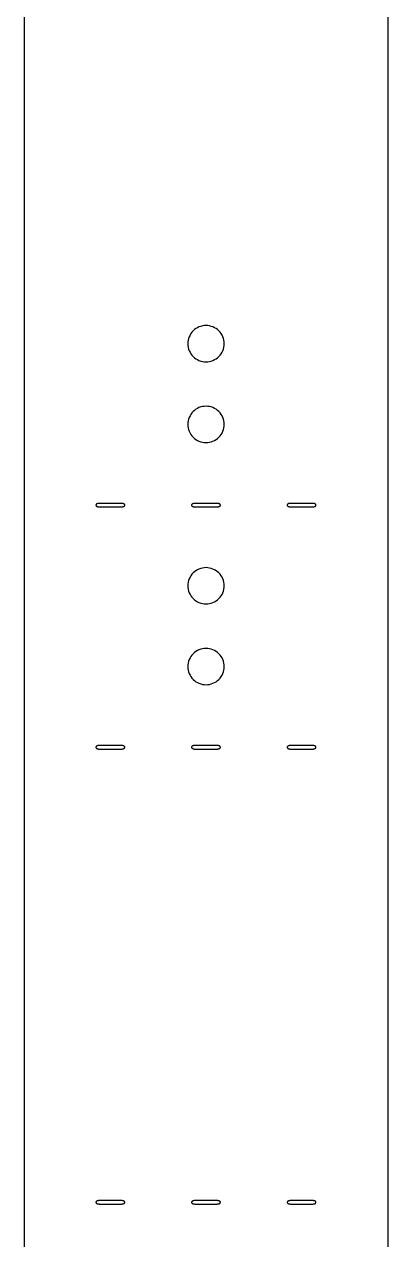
# Model space of a CAD drawing. Header units: millimetres. Extents: x 105 to 221, y 329 to 679.
# Drawn here: x 190.9 to 220.9, y 476 to 576.4 of the extents above; entities that cross this region are included whole.
import ezdxf

# ---------------------------------------------------------------- set-up
doc = ezdxf.new("R2010")
doc.units = ezdxf.units.MM

msp = doc.modelspace()

# ---------------------------------------------------------------- linework, layer by layer
for p, q in [((190.87, 329.08), (190.87, 669.66)), ((220.87, 669.66), (220.87, 329.08)), ((204.92, 551.16), (204.81, 551.06)), ((205.03, 551.25), (204.92, 551.16)), ((205.16, 551.32), (205.03, 551.25)), ((205.29, 551.38), (205.16, 551.32)), ((205.43, 551.43), (205.29, 551.38)), ((205.58, 551.47), (205.43, 551.43)), ((205.72, 551.49), (205.58, 551.47)), ((205.87, 551.5), (205.72, 551.49)), ((206.02, 551.49), (205.87, 551.5)), ((206.16, 551.47), (206.02, 551.49)), ((206.3, 551.43), (206.16, 551.47)), ((206.44, 551.38), (206.3, 551.43)), ((206.58, 551.32), (206.44, 551.38)), ((206.7, 551.25), (206.58, 551.32)), ((206.82, 551.16), (206.7, 551.25)), ((206.93, 551.06), (206.82, 551.16)), ((204.38, 550.14), (204.37, 550)), ((204.4, 550.29), (204.38, 550.14)), ((204.43, 550.43), (204.4, 550.29)), ((204.48, 550.57), (204.43, 550.43)), ((204.55, 550.71), (204.48, 550.57)), ((204.62, 550.83), (204.55, 550.71)), ((204.71, 550.95), (204.62, 550.83)), ((204.81, 551.06), (204.71, 550.95)), ((207.03, 550.95), (206.93, 551.06)), ((207.12, 550.83), (207.03, 550.95)), ((207.19, 550.71), (207.12, 550.83)), ((207.25, 550.57), (207.19, 550.71)), ((207.3, 550.43), (207.25, 550.57)), ((207.34, 550.29), (207.3, 550.43)), ((207.36, 550.14), (207.34, 550.29)), ((207.37, 550), (207.36, 550.14)), ((204.37, 550), (204.38, 549.85)), ((204.38, 549.85), (204.4, 549.71)), ((204.4, 549.71), (204.43, 549.56)), ((204.43, 549.56), (204.48, 549.42)), ((204.48, 549.42), (204.55, 549.29)), ((204.55, 549.29), (204.62, 549.16)), ((204.62, 549.16), (204.71, 549.05)), ((207.03, 549.05), (207.12, 549.16)), ((207.12, 549.16), (207.19, 549.29)), ((207.19, 549.29), (207.25, 549.42)), ((207.25, 549.42), (207.3, 549.56)), ((207.3, 549.56), (207.34, 549.71)), ((207.34, 549.71), (207.36, 549.85)), ((207.36, 549.85), (207.37, 550)), ((207.37, 550), (207.37, 550)), ((204.71, 549.05), (204.81, 548.94)), ((204.81, 548.94), (204.92, 548.84)), ((204.92, 548.84), (205.03, 548.75)), ((205.03, 548.75), (205.16, 548.68)), ((205.16, 548.68), (205.29, 548.61)), ((205.29, 548.61), (205.43, 548.56)), ((205.43, 548.56), (205.58, 548.53)), ((205.58, 548.53), (205.72, 548.51)), ((205.72, 548.51), (205.87, 548.5)), ((205.87, 548.5), (206.02, 548.51)), ((206.02, 548.51), (206.16, 548.53)), ((206.16, 548.53), (206.3, 548.56)), ((206.3, 548.56), (206.44, 548.61)), ((206.44, 548.61), (206.58, 548.68)), ((206.58, 548.68), (206.7, 548.75)), ((206.7, 548.75), (206.82, 548.84)), ((206.82, 548.84), (206.93, 548.94)), ((206.93, 548.94), (207.03, 549.05)), ((204.62, 544.16), (204.55, 544.04)), ((204.71, 544.28), (204.62, 544.16)), ((204.81, 544.39), (204.71, 544.28)), ((204.92, 544.49), (204.81, 544.39)), ((205.03, 544.58), (204.92, 544.49)), ((205.16, 544.65), (205.03, 544.58)), ((205.29, 544.72), (205.16, 544.65)), ((205.43, 544.77), (205.29, 544.72)), ((205.58, 544.8), (205.43, 544.77)), ((205.72, 544.82), (205.58, 544.8)), ((205.87, 544.83), (205.72, 544.82)), ((206.02, 544.82), (205.87, 544.83)), ((206.16, 544.8), (206.02, 544.82)), ((206.3, 544.77), (206.16, 544.8)), ((206.44, 544.72), (206.3, 544.77)), ((206.58, 544.65), (206.44, 544.72)), ((206.7, 544.58), (206.58, 544.65)), ((206.82, 544.49), (206.7, 544.58)), ((206.93, 544.39), (206.82, 544.49)), ((207.03, 544.28), (206.93, 544.39)), ((207.12, 544.16), (207.03, 544.28)), ((207.19, 544.04), (207.12, 544.16)), ((204.38, 543.48), (204.37, 543.33)), ((204.37, 543.33), (204.38, 543.18)), ((204.4, 543.62), (204.38, 543.48)), ((204.38, 543.18), (204.4, 543.04)), ((204.43, 543.77), (204.4, 543.62)), ((204.48, 543.91), (204.43, 543.77)), ((204.55, 544.04), (204.48, 543.91)), ((207.25, 543.91), (207.19, 544.04)), ((207.3, 543.77), (207.25, 543.91)), ((207.34, 543.62), (207.3, 543.77)), ((207.36, 543.48), (207.34, 543.62)), ((207.34, 543.04), (207.36, 543.18)), ((207.37, 543.33), (207.36, 543.48)), ((207.36, 543.18), (207.37, 543.33)), ((207.37, 543.33), (207.37, 543.33)), ((204.4, 543.04), (204.43, 542.9)), ((204.43, 542.9), (204.48, 542.76)), ((204.48, 542.76), (204.55, 542.62)), ((204.55, 542.62), (204.62, 542.5)), ((204.62, 542.5), (204.71, 542.38)), ((204.71, 542.38), (204.81, 542.27)), ((204.81, 542.27), (204.92, 542.17)), ((204.92, 542.17), (205.03, 542.08)), ((206.7, 542.08), (206.82, 542.17)), ((206.82, 542.17), (206.93, 542.27)), ((206.93, 542.27), (207.03, 542.38)), ((207.03, 542.38), (207.12, 542.5)), ((207.12, 542.5), (207.19, 542.62)), ((207.19, 542.62), (207.25, 542.76)), ((207.25, 542.76), (207.3, 542.9)), ((207.3, 542.9), (207.34, 543.04)), ((205.03, 542.08), (205.16, 542.01)), ((205.16, 542.01), (205.29, 541.95)), ((205.29, 541.95), (205.43, 541.9)), ((205.43, 541.9), (205.58, 541.86)), ((205.58, 541.86), (205.72, 541.84)), ((205.72, 541.84), (205.87, 541.83)), ((205.87, 541.83), (206.02, 541.84)), ((206.02, 541.84), (206.16, 541.86)), ((206.16, 541.86), (206.3, 541.9)), ((206.3, 541.9), (206.44, 541.95)), ((206.44, 541.95), (206.58, 542.01)), ((206.58, 542.01), (206.7, 542.08)), ((196.79, 536.7), (196.78, 536.68)), ((196.78, 536.68), (196.78, 536.65)), ((196.78, 536.65), (196.79, 536.63)), ((196.8, 536.72), (196.79, 536.7)), ((196.79, 536.63), (196.8, 536.61)), ((196.81, 536.74), (196.8, 536.73)), ((196.8, 536.73), (196.8, 536.72)), ((196.8, 536.61), (196.8, 536.6)), ((196.8, 536.6), (196.81, 536.59)), ((196.83, 536.75), (196.81, 536.74)), ((196.81, 536.59), (196.83, 536.58)), ((196.84, 536.76), (196.83, 536.75)), ((196.83, 536.58), (196.84, 536.57)), ((196.86, 536.77), (196.84, 536.76)), ((196.84, 536.57), (196.86, 536.56)), ((196.88, 536.78), (196.86, 536.77)), ((196.86, 536.56), (196.88, 536.55)), ((196.9, 536.79), (196.88, 536.78)), ((196.88, 536.55), (196.9, 536.54)), ((196.91, 536.79), (196.9, 536.79)), ((196.9, 536.54), (196.91, 536.54)), ((196.95, 536.8), (196.91, 536.79)), ((196.91, 536.54), (196.95, 536.53)), ((196.96, 536.8), (196.95, 536.8)), ((196.95, 536.53), (196.96, 536.53)), ((197, 536.81), (196.96, 536.8)), ((196.96, 536.53), (197, 536.52)), ((197.01, 536.81), (197, 536.81)), ((197, 536.52), (197.01, 536.52)), ((197.06, 536.81), (197.01, 536.81)), ((197.01, 536.52), (197.06, 536.52)), ((197.12, 536.81), (197.06, 536.81)), ((197.06, 536.81), (197.06, 536.81)), ((197.06, 536.52), (197.06, 536.52)), ((197.06, 536.52), (197.12, 536.52)), ((197.18, 536.81), (197.12, 536.81)), ((197.12, 536.81), (197.12, 536.81)), ((197.12, 536.52), (197.12, 536.52)), ((197.12, 536.52), (197.18, 536.51)), ((198.76, 536.81), (197.18, 536.81)), ((197.18, 536.81), (197.18, 536.81)), ((197.18, 536.51), (198.76, 536.51)), ((197.18, 536.51), (197.18, 536.51)), ((197.18, 536.51), (197.18, 536.51)), ((198.82, 536.81), (198.76, 536.81)), ((198.76, 536.81), (198.76, 536.81)), ((198.76, 536.51), (198.82, 536.52)), ((198.76, 536.51), (198.76, 536.51)), ((198.83, 536.81), (198.82, 536.81)), ((198.82, 536.52), (198.83, 536.52)), ((198.88, 536.81), (198.83, 536.81)), ((198.83, 536.52), (198.88, 536.52)), ((198.89, 536.81), (198.88, 536.81)), ((198.88, 536.52), (198.89, 536.52)), ((198.94, 536.81), (198.89, 536.81)), ((198.89, 536.52), (198.94, 536.52)), ((198.99, 536.8), (198.94, 536.81)), ((198.94, 536.81), (198.94, 536.81)), ((198.94, 536.52), (198.99, 536.53)), ((198.94, 536.52), (198.94, 536.52)), ((199, 536.8), (198.99, 536.8)), ((198.99, 536.53), (199, 536.53)), ((199.03, 536.79), (199, 536.8)), ((199, 536.53), (199.03, 536.54)), ((199.04, 536.79), (199.03, 536.79)), ((199.03, 536.54), (199.04, 536.54)), ((199.07, 536.78), (199.04, 536.79)), ((199.04, 536.54), (199.07, 536.55)), ((199.09, 536.77), (199.07, 536.78)), ((199.07, 536.55), (199.09, 536.56)), ((199.11, 536.76), (199.09, 536.77)), ((199.09, 536.56), (199.11, 536.57)), ((199.12, 536.75), (199.11, 536.76)), ((199.11, 536.57), (199.12, 536.58)), ((199.13, 536.74), (199.12, 536.75)), ((199.12, 536.58), (199.13, 536.59)), ((199.14, 536.73), (199.13, 536.74)), ((199.13, 536.59), (199.14, 536.6)), ((199.15, 536.72), (199.14, 536.73)), ((199.14, 536.6), (199.15, 536.61)), ((199.16, 536.7), (199.15, 536.72)), ((199.15, 536.61), (199.16, 536.63)), ((199.16, 536.68), (199.16, 536.7)), ((199.16, 536.65), (199.16, 536.68)), ((199.16, 536.63), (199.16, 536.65)), ((204.69, 536.72), (204.68, 536.7)), ((204.68, 536.7), (204.68, 536.68)), ((204.68, 536.68), (204.68, 536.65)), ((204.68, 536.65), (204.68, 536.63)), ((204.68, 536.63), (204.69, 536.61)), ((204.7, 536.73), (204.69, 536.72)), ((204.69, 536.61), (204.7, 536.6)), ((204.71, 536.74), (204.7, 536.73)), ((204.7, 536.6), (204.71, 536.59)), ((204.72, 536.75), (204.71, 536.74)), ((204.71, 536.59), (204.72, 536.58)), ((204.74, 536.76), (204.72, 536.75)), ((204.72, 536.58), (204.74, 536.57)), ((204.75, 536.77), (204.74, 536.76)), ((204.74, 536.57), (204.75, 536.56)), ((204.77, 536.78), (204.75, 536.77)), ((204.75, 536.56), (204.77, 536.55)), ((204.8, 536.79), (204.77, 536.78)), ((204.77, 536.55), (204.8, 536.54)), ((204.81, 536.79), (204.8, 536.79)), ((204.8, 536.54), (204.81, 536.54)), ((204.85, 536.8), (204.81, 536.79)), ((204.81, 536.54), (204.85, 536.53)), ((204.9, 536.81), (204.85, 536.8)), ((204.85, 536.8), (204.85, 536.8)), ((204.85, 536.53), (204.85, 536.53)), ((204.85, 536.53), (204.9, 536.52)), ((204.96, 536.81), (204.9, 536.81)), ((204.9, 536.81), (204.9, 536.81)), ((204.9, 536.52), (204.9, 536.52)), ((204.9, 536.52), (204.96, 536.52)), ((205.02, 536.81), (204.96, 536.81)), ((204.96, 536.81), (204.96, 536.81)), ((204.96, 536.52), (204.96, 536.52)), ((204.96, 536.52), (205.02, 536.52)), ((205.08, 536.81), (205.02, 536.81)), ((205.02, 536.81), (205.02, 536.81)), ((205.02, 536.52), (205.02, 536.52)), ((205.02, 536.52), (205.08, 536.51)), ((206.66, 536.81), (205.08, 536.81)), ((205.08, 536.81), (205.08, 536.81)), ((205.08, 536.51), (206.66, 536.51)), ((205.08, 536.51), (205.08, 536.51)), ((205.08, 536.51), (205.08, 536.51)), ((206.72, 536.81), (206.66, 536.81)), ((206.66, 536.81), (206.66, 536.81)), ((206.66, 536.51), (206.72, 536.52)), ((206.66, 536.51), (206.66, 536.51)), ((206.78, 536.81), (206.72, 536.81)), ((206.72, 536.81), (206.72, 536.81)), ((206.72, 536.52), (206.72, 536.52)), ((206.72, 536.52), (206.78, 536.52)), ((206.83, 536.81), (206.78, 536.81)), ((206.78, 536.81), (206.78, 536.81)), ((206.78, 536.52), (206.78, 536.52)), ((206.78, 536.52), (206.83, 536.52)), ((206.84, 536.81), (206.83, 536.81)), ((206.83, 536.52), (206.84, 536.52)), ((206.88, 536.8), (206.84, 536.81)), ((206.84, 536.52), (206.88, 536.53)), ((206.89, 536.8), (206.88, 536.8)), ((206.88, 536.53), (206.89, 536.53)), ((206.93, 536.79), (206.89, 536.8)), ((206.89, 536.53), (206.93, 536.54)), ((206.94, 536.79), (206.93, 536.79)), ((206.93, 536.54), (206.94, 536.54)), ((206.96, 536.78), (206.94, 536.79)), ((206.94, 536.54), (206.96, 536.55)), ((206.98, 536.77), (206.96, 536.78)), ((206.96, 536.55), (206.98, 536.56)), ((207, 536.76), (206.98, 536.77)), ((206.98, 536.56), (207, 536.57)), ((207.01, 536.75), (207, 536.76)), ((207, 536.57), (207.01, 536.58)), ((207.03, 536.74), (207.01, 536.75)), ((207.01, 536.58), (207.03, 536.59)), ((207.04, 536.73), (207.03, 536.74)), ((207.03, 536.59), (207.04, 536.6)), ((207.04, 536.72), (207.04, 536.73)), ((207.05, 536.7), (207.04, 536.72)), ((207.04, 536.61), (207.05, 536.63)), ((207.04, 536.6), (207.04, 536.61)), ((207.06, 536.68), (207.05, 536.7)), ((207.05, 536.63), (207.06, 536.65)), ((207.06, 536.65), (207.06, 536.68)), ((212.58, 536.7), (212.57, 536.68)), ((212.57, 536.68), (212.57, 536.65)), ((212.57, 536.65), (212.58, 536.63)), ((212.59, 536.72), (212.58, 536.7)), ((212.58, 536.63), (212.59, 536.61)), ((212.6, 536.74), (212.59, 536.73)), ((212.59, 536.73), (212.59, 536.72)), ((212.59, 536.61), (212.59, 536.6)), ((212.59, 536.6), (212.6, 536.59)), ((212.62, 536.75), (212.6, 536.74)), ((212.6, 536.59), (212.62, 536.58)), ((212.63, 536.76), (212.62, 536.75)), ((212.62, 536.58), (212.63, 536.57)), ((212.65, 536.77), (212.63, 536.76)), ((212.63, 536.57), (212.65, 536.56)), ((212.67, 536.78), (212.65, 536.77)), ((212.65, 536.56), (212.67, 536.55)), ((212.69, 536.79), (212.67, 536.78)), ((212.67, 536.55), (212.69, 536.54)), ((212.7, 536.79), (212.69, 536.79)), ((212.69, 536.54), (212.7, 536.54)), ((212.74, 536.8), (212.7, 536.79)), ((212.7, 536.54), (212.74, 536.53)), ((212.75, 536.8), (212.74, 536.8)), ((212.74, 536.53), (212.75, 536.53)), ((212.79, 536.81), (212.75, 536.8)), ((212.75, 536.53), (212.79, 536.52)), ((212.8, 536.81), (212.79, 536.81)), ((212.79, 536.52), (212.8, 536.52)), ((212.85, 536.81), (212.8, 536.81)), ((212.8, 536.52), (212.85, 536.52)), ((212.91, 536.81), (212.85, 536.81)), ((212.85, 536.81), (212.85, 536.81)), ((212.85, 536.52), (212.85, 536.52)), ((212.85, 536.52), (212.91, 536.52)), ((212.97, 536.81), (212.91, 536.81)), ((212.91, 536.81), (212.91, 536.81)), ((212.91, 536.52), (212.91, 536.52)), ((212.91, 536.52), (212.97, 536.51)), ((214.55, 536.81), (212.97, 536.81)), ((212.97, 536.81), (212.97, 536.81)), ((212.97, 536.51), (214.55, 536.51)), ((212.97, 536.51), (212.97, 536.51)), ((212.97, 536.51), (212.97, 536.51)), ((214.61, 536.81), (214.55, 536.81)), ((214.55, 536.81), (214.55, 536.81)), ((214.55, 536.51), (214.61, 536.52)), ((214.55, 536.51), (214.55, 536.51)), ((214.62, 536.81), (214.61, 536.81)), ((214.61, 536.52), (214.62, 536.52)), ((214.67, 536.81), (214.62, 536.81)), ((214.62, 536.52), (214.67, 536.52)), ((214.68, 536.81), (214.67, 536.81)), ((214.67, 536.52), (214.68, 536.52)), ((214.73, 536.81), (214.68, 536.81)), ((214.68, 536.52), (214.73, 536.52)), ((214.78, 536.8), (214.73, 536.81)), ((214.73, 536.81), (214.73, 536.81)), ((214.73, 536.52), (214.78, 536.53)), ((214.73, 536.52), (214.73, 536.52)), ((214.82, 536.79), (214.78, 536.8)), ((214.78, 536.8), (214.78, 536.8)), ((214.78, 536.53), (214.82, 536.54)), ((214.78, 536.53), (214.78, 536.53)), ((214.83, 536.79), (214.82, 536.79)), ((214.82, 536.54), (214.83, 536.54)), ((214.86, 536.78), (214.83, 536.79)), ((214.83, 536.54), (214.86, 536.55)), ((214.88, 536.77), (214.86, 536.78)), ((214.86, 536.55), (214.88, 536.56)), ((214.89, 536.76), (214.88, 536.77)), ((214.88, 536.56), (214.89, 536.57)), ((214.91, 536.75), (214.89, 536.76)), ((214.89, 536.57), (214.91, 536.58)), ((214.92, 536.74), (214.91, 536.75)), ((214.91, 536.58), (214.92, 536.59)), ((214.93, 536.73), (214.92, 536.74)), ((214.92, 536.59), (214.93, 536.6)), ((214.94, 536.72), (214.93, 536.73)), ((214.93, 536.6), (214.94, 536.61)), ((214.95, 536.7), (214.94, 536.72)), ((214.94, 536.61), (214.95, 536.63)), ((214.95, 536.68), (214.95, 536.7)), ((214.95, 536.65), (214.95, 536.68)), ((214.95, 536.63), (214.95, 536.65)), ((204.92, 531.16), (204.81, 531.06)), ((205.03, 531.25), (204.92, 531.16)), ((205.16, 531.32), (205.03, 531.25)), ((205.29, 531.38), (205.16, 531.32)), ((205.43, 531.43), (205.29, 531.38)), ((205.58, 531.47), (205.43, 531.43)), ((205.72, 531.49), (205.58, 531.47)), ((205.87, 531.5), (205.72, 531.49)), ((206.02, 531.49), (205.87, 531.5)), ((206.16, 531.47), (206.02, 531.49)), ((206.3, 531.43), (206.16, 531.47)), ((206.44, 531.38), (206.3, 531.43)), ((206.58, 531.32), (206.44, 531.38)), ((206.7, 531.25), (206.58, 531.32)), ((206.82, 531.16), (206.7, 531.25)), ((206.93, 531.06), (206.82, 531.16)), ((204.38, 530.14), (204.37, 530)), ((204.4, 530.29), (204.38, 530.14)), ((204.43, 530.43), (204.4, 530.29)), ((204.48, 530.57), (204.43, 530.43)), ((204.55, 530.71), (204.48, 530.57)), ((204.62, 530.83), (204.55, 530.71)), ((204.71, 530.95), (204.62, 530.83)), ((204.81, 531.06), (204.71, 530.95)), ((207.03, 530.95), (206.93, 531.06)), ((207.12, 530.83), (207.03, 530.95)), ((207.19, 530.71), (207.12, 530.83)), ((207.25, 530.57), (207.19, 530.71)), ((207.3, 530.43), (207.25, 530.57)), ((207.34, 530.29), (207.3, 530.43)), ((207.36, 530.14), (207.34, 530.29)), ((207.37, 530), (207.36, 530.14)), ((204.37, 530), (204.38, 529.85)), ((204.38, 529.85), (204.4, 529.71)), ((204.4, 529.71), (204.43, 529.56)), ((204.43, 529.56), (204.48, 529.42)), ((204.48, 529.42), (204.55, 529.29)), ((204.55, 529.29), (204.62, 529.16)), ((204.62, 529.16), (204.71, 529.05)), ((207.03, 529.05), (207.12, 529.16)), ((207.12, 529.16), (207.19, 529.29)), ((207.19, 529.29), (207.25, 529.42)), ((207.25, 529.42), (207.3, 529.56)), ((207.3, 529.56), (207.34, 529.71)), ((207.34, 529.71), (207.36, 529.85)), ((207.36, 529.85), (207.37, 530)), ((207.37, 530), (207.37, 530)), ((204.71, 529.05), (204.81, 528.94)), ((204.81, 528.94), (204.92, 528.84)), ((204.92, 528.84), (205.03, 528.75)), ((205.03, 528.75), (205.16, 528.68)), ((205.16, 528.68), (205.29, 528.61)), ((205.29, 528.61), (205.43, 528.56)), ((205.43, 528.56), (205.58, 528.53)), ((205.58, 528.53), (205.72, 528.51)), ((205.72, 528.51), (205.87, 528.5)), ((205.87, 528.5), (206.02, 528.51)), ((206.02, 528.51), (206.16, 528.53)), ((206.16, 528.53), (206.3, 528.56)), ((206.3, 528.56), (206.44, 528.61)), ((206.44, 528.61), (206.58, 528.68)), ((206.58, 528.68), (206.7, 528.75)), ((206.7, 528.75), (206.82, 528.84)), ((206.82, 528.84), (206.93, 528.94)), ((206.93, 528.94), (207.03, 529.05)), ((204.55, 524.04), (204.48, 523.91)), ((204.62, 524.16), (204.55, 524.04)), ((204.71, 524.28), (204.62, 524.16)), ((204.81, 524.39), (204.71, 524.28)), ((204.92, 524.49), (204.81, 524.39)), ((205.03, 524.58), (204.92, 524.49)), ((205.16, 524.65), (205.03, 524.58)), ((205.29, 524.72), (205.16, 524.65)), ((205.43, 524.77), (205.29, 524.72)), ((205.58, 524.8), (205.43, 524.77)), ((205.72, 524.82), (205.58, 524.8)), ((205.87, 524.83), (205.72, 524.82)), ((206.02, 524.82), (205.87, 524.83)), ((206.16, 524.8), (206.02, 524.82)), ((206.3, 524.77), (206.16, 524.8)), ((206.44, 524.72), (206.3, 524.77)), ((206.58, 524.65), (206.44, 524.72)), ((206.7, 524.58), (206.58, 524.65)), ((206.82, 524.49), (206.7, 524.58)), ((206.93, 524.39), (206.82, 524.49)), ((207.03, 524.28), (206.93, 524.39)), ((207.12, 524.16), (207.03, 524.28)), ((207.19, 524.04), (207.12, 524.16)), ((207.25, 523.91), (207.19, 524.04)), ((204.38, 523.48), (204.37, 523.33)), ((204.37, 523.33), (204.38, 523.18)), ((204.4, 523.62), (204.38, 523.48)), ((204.38, 523.18), (204.4, 523.04)), ((204.43, 523.77), (204.4, 523.62)), ((204.4, 523.04), (204.43, 522.9)), ((204.48, 523.91), (204.43, 523.77)), ((207.3, 523.77), (207.25, 523.91)), ((207.34, 523.62), (207.3, 523.77)), ((207.3, 522.9), (207.34, 523.04)), ((207.36, 523.48), (207.34, 523.62)), ((207.34, 523.04), (207.36, 523.18)), ((207.37, 523.33), (207.36, 523.48)), ((207.36, 523.18), (207.37, 523.33)), ((207.37, 523.33), (207.37, 523.33)), ((204.43, 522.9), (204.48, 522.76)), ((204.48, 522.76), (204.55, 522.62)), ((204.55, 522.62), (204.62, 522.5)), ((204.62, 522.5), (204.71, 522.38)), ((204.71, 522.38), (204.81, 522.27)), ((204.81, 522.27), (204.92, 522.17)), ((204.92, 522.17), (205.03, 522.08)), ((205.03, 522.08), (205.16, 522.01)), ((206.58, 522.01), (206.7, 522.08)), ((206.7, 522.08), (206.82, 522.17)), ((206.82, 522.17), (206.93, 522.27)), ((206.93, 522.27), (207.03, 522.38)), ((207.03, 522.38), (207.12, 522.5)), ((207.12, 522.5), (207.19, 522.62)), ((207.19, 522.62), (207.25, 522.76)), ((207.25, 522.76), (207.3, 522.9)), ((205.16, 522.01), (205.29, 521.95)), ((205.29, 521.95), (205.43, 521.9)), ((205.43, 521.9), (205.58, 521.86)), ((205.58, 521.86), (205.72, 521.84)), ((205.72, 521.84), (205.87, 521.83)), ((205.87, 521.83), (206.02, 521.84)), ((206.02, 521.84), (206.16, 521.86)), ((206.16, 521.86), (206.3, 521.9)), ((206.3, 521.9), (206.44, 521.95)), ((206.44, 521.95), (206.58, 522.01)), ((196.79, 516.7), (196.78, 516.68)), ((196.78, 516.68), (196.78, 516.65)), ((196.78, 516.65), (196.79, 516.63)), ((196.8, 516.72), (196.79, 516.7)), ((196.79, 516.63), (196.8, 516.61)), ((196.81, 516.74), (196.8, 516.73)), ((196.8, 516.73), (196.8, 516.72)), ((196.8, 516.61), (196.8, 516.6)), ((196.8, 516.6), (196.81, 516.59)), ((196.83, 516.75), (196.81, 516.74)), ((196.81, 516.59), (196.83, 516.58)), ((196.84, 516.76), (196.83, 516.75)), ((196.83, 516.58), (196.84, 516.57)), ((196.86, 516.77), (196.84, 516.76)), ((196.84, 516.57), (196.86, 516.56)), ((196.88, 516.78), (196.86, 516.77)), ((196.86, 516.56), (196.88, 516.55)), ((196.9, 516.79), (196.88, 516.78)), ((196.88, 516.55), (196.9, 516.54)), ((196.91, 516.79), (196.9, 516.79)), ((196.9, 516.54), (196.91, 516.54)), ((196.95, 516.8), (196.91, 516.79)), ((196.91, 516.54), (196.95, 516.53)), ((196.96, 516.8), (196.95, 516.8)), ((196.95, 516.53), (196.96, 516.53)), ((197, 516.81), (196.96, 516.8)), ((196.96, 516.53), (197, 516.52)), ((197.01, 516.81), (197, 516.81)), ((197, 516.52), (197.01, 516.52)), ((197.06, 516.81), (197.01, 516.81)), ((197.01, 516.52), (197.06, 516.52)), ((197.12, 516.81), (197.06, 516.81)), ((197.06, 516.81), (197.06, 516.81)), ((197.06, 516.52), (197.06, 516.52)), ((197.06, 516.52), (197.12, 516.52)), ((197.18, 516.81), (197.12, 516.81)), ((197.12, 516.81), (197.12, 516.81)), ((197.12, 516.52), (197.12, 516.52)), ((197.12, 516.52), (197.18, 516.51)), ((198.76, 516.81), (197.18, 516.81)), ((197.18, 516.81), (197.18, 516.81)), ((197.18, 516.51), (198.76, 516.51)), ((197.18, 516.51), (197.18, 516.51)), ((197.18, 516.51), (197.18, 516.51)), ((198.82, 516.81), (198.76, 516.81)), ((198.76, 516.81), (198.76, 516.81)), ((198.76, 516.51), (198.82, 516.52)), ((198.76, 516.51), (198.76, 516.51)), ((198.83, 516.81), (198.82, 516.81)), ((198.82, 516.52), (198.83, 516.52)), ((198.88, 516.81), (198.83, 516.81)), ((198.83, 516.52), (198.88, 516.52)), ((198.89, 516.81), (198.88, 516.81)), ((198.88, 516.52), (198.89, 516.52)), ((198.94, 516.81), (198.89, 516.81)), ((198.89, 516.52), (198.94, 516.52)), ((198.99, 516.8), (198.94, 516.81)), ((198.94, 516.81), (198.94, 516.81)), ((198.94, 516.52), (198.99, 516.53)), ((198.94, 516.52), (198.94, 516.52)), ((199, 516.8), (198.99, 516.8)), ((198.99, 516.53), (199, 516.53)), ((199.03, 516.79), (199, 516.8)), ((199, 516.53), (199.03, 516.54)), ((199.04, 516.79), (199.03, 516.79)), ((199.03, 516.54), (199.04, 516.54)), ((199.07, 516.78), (199.04, 516.79)), ((199.04, 516.54), (199.07, 516.55)), ((199.09, 516.77), (199.07, 516.78)), ((199.07, 516.55), (199.09, 516.56)), ((199.11, 516.76), (199.09, 516.77)), ((199.09, 516.56), (199.11, 516.57)), ((199.12, 516.75), (199.11, 516.76)), ((199.11, 516.57), (199.12, 516.58)), ((199.13, 516.74), (199.12, 516.75)), ((199.12, 516.58), (199.13, 516.59)), ((199.14, 516.73), (199.13, 516.74)), ((199.13, 516.59), (199.14, 516.6)), ((199.15, 516.72), (199.14, 516.73)), ((199.14, 516.6), (199.15, 516.61)), ((199.16, 516.7), (199.15, 516.72)), ((199.15, 516.61), (199.16, 516.63)), ((199.16, 516.68), (199.16, 516.7)), ((199.16, 516.65), (199.16, 516.68)), ((199.16, 516.63), (199.16, 516.65)), ((204.69, 516.72), (204.68, 516.7)), ((204.68, 516.7), (204.68, 516.68)), ((204.68, 516.68), (204.68, 516.65)), ((204.68, 516.65), (204.68, 516.63)), ((204.68, 516.63), (204.69, 516.61)), ((204.7, 516.73), (204.69, 516.72)), ((204.69, 516.61), (204.7, 516.6)), ((204.71, 516.74), (204.7, 516.73)), ((204.7, 516.6), (204.71, 516.59)), ((204.72, 516.75), (204.71, 516.74)), ((204.71, 516.59), (204.72, 516.58)), ((204.74, 516.76), (204.72, 516.75)), ((204.72, 516.58), (204.74, 516.57)), ((204.75, 516.77), (204.74, 516.76)), ((204.74, 516.57), (204.75, 516.56)), ((204.77, 516.78), (204.75, 516.77)), ((204.75, 516.56), (204.77, 516.55)), ((204.8, 516.79), (204.77, 516.78)), ((204.77, 516.55), (204.8, 516.54)), ((204.81, 516.79), (204.8, 516.79)), ((204.8, 516.54), (204.81, 516.54)), ((204.85, 516.8), (204.81, 516.79)), ((204.81, 516.54), (204.85, 516.53)), ((204.9, 516.81), (204.85, 516.8)), ((204.85, 516.8), (204.85, 516.8)), ((204.85, 516.53), (204.85, 516.53)), ((204.85, 516.53), (204.9, 516.52)), ((204.96, 516.81), (204.9, 516.81)), ((204.9, 516.81), (204.9, 516.81)), ((204.9, 516.52), (204.9, 516.52)), ((204.9, 516.52), (204.96, 516.52)), ((205.02, 516.81), (204.96, 516.81)), ((204.96, 516.81), (204.96, 516.81)), ((204.96, 516.52), (204.96, 516.52)), ((204.96, 516.52), (205.02, 516.52)), ((205.08, 516.81), (205.02, 516.81)), ((205.02, 516.81), (205.02, 516.81)), ((205.02, 516.52), (205.02, 516.52)), ((205.02, 516.52), (205.08, 516.51)), ((206.66, 516.81), (205.08, 516.81)), ((205.08, 516.81), (205.08, 516.81)), ((205.08, 516.51), (206.66, 516.51)), ((205.08, 516.51), (205.08, 516.51)), ((205.08, 516.51), (205.08, 516.51)), ((206.72, 516.81), (206.66, 516.81)), ((206.66, 516.81), (206.66, 516.81)), ((206.66, 516.51), (206.72, 516.52)), ((206.66, 516.51), (206.66, 516.51)), ((206.78, 516.81), (206.72, 516.81)), ((206.72, 516.81), (206.72, 516.81)), ((206.72, 516.52), (206.72, 516.52)), ((206.72, 516.52), (206.78, 516.52)), ((206.83, 516.81), (206.78, 516.81)), ((206.78, 516.81), (206.78, 516.81)), ((206.78, 516.52), (206.78, 516.52)), ((206.78, 516.52), (206.83, 516.52)), ((206.84, 516.81), (206.83, 516.81)), ((206.83, 516.52), (206.84, 516.52)), ((206.88, 516.8), (206.84, 516.81)), ((206.84, 516.52), (206.88, 516.53)), ((206.89, 516.8), (206.88, 516.8)), ((206.88, 516.53), (206.89, 516.53)), ((206.93, 516.79), (206.89, 516.8)), ((206.89, 516.53), (206.93, 516.54)), ((206.94, 516.79), (206.93, 516.79)), ((206.93, 516.54), (206.94, 516.54)), ((206.96, 516.78), (206.94, 516.79)), ((206.94, 516.54), (206.96, 516.55)), ((206.98, 516.77), (206.96, 516.78)), ((206.96, 516.55), (206.98, 516.56)), ((207, 516.76), (206.98, 516.77)), ((206.98, 516.56), (207, 516.57)), ((207.01, 516.75), (207, 516.76)), ((207, 516.57), (207.01, 516.58)), ((207.03, 516.74), (207.01, 516.75)), ((207.01, 516.58), (207.03, 516.59)), ((207.04, 516.73), (207.03, 516.74)), ((207.03, 516.59), (207.04, 516.6)), ((207.04, 516.72), (207.04, 516.73)), ((207.05, 516.7), (207.04, 516.72)), ((207.04, 516.61), (207.05, 516.63)), ((207.04, 516.6), (207.04, 516.61)), ((207.06, 516.68), (207.05, 516.7)), ((207.05, 516.63), (207.06, 516.65)), ((207.06, 516.65), (207.06, 516.68)), ((212.58, 516.7), (212.57, 516.68)), ((212.57, 516.68), (212.57, 516.65)), ((212.57, 516.65), (212.58, 516.63)), ((212.59, 516.72), (212.58, 516.7)), ((212.58, 516.63), (212.59, 516.61)), ((212.6, 516.74), (212.59, 516.73)), ((212.59, 516.73), (212.59, 516.72)), ((212.59, 516.61), (212.59, 516.6)), ((212.59, 516.6), (212.6, 516.59)), ((212.62, 516.75), (212.6, 516.74)), ((212.6, 516.59), (212.62, 516.58)), ((212.63, 516.76), (212.62, 516.75)), ((212.62, 516.58), (212.63, 516.57)), ((212.65, 516.77), (212.63, 516.76)), ((212.63, 516.57), (212.65, 516.56)), ((212.67, 516.78), (212.65, 516.77)), ((212.65, 516.56), (212.67, 516.55)), ((212.69, 516.79), (212.67, 516.78)), ((212.67, 516.55), (212.69, 516.54)), ((212.7, 516.79), (212.69, 516.79)), ((212.69, 516.54), (212.7, 516.54)), ((212.74, 516.8), (212.7, 516.79)), ((212.7, 516.54), (212.74, 516.53)), ((212.75, 516.8), (212.74, 516.8)), ((212.74, 516.53), (212.75, 516.53)), ((212.79, 516.81), (212.75, 516.8)), ((212.75, 516.53), (212.79, 516.52)), ((212.8, 516.81), (212.79, 516.81)), ((212.79, 516.52), (212.8, 516.52)), ((212.85, 516.81), (212.8, 516.81)), ((212.8, 516.52), (212.85, 516.52)), ((212.91, 516.81), (212.85, 516.81)), ((212.85, 516.81), (212.85, 516.81)), ((212.85, 516.52), (212.85, 516.52)), ((212.85, 516.52), (212.91, 516.52)), ((212.97, 516.81), (212.91, 516.81)), ((212.91, 516.81), (212.91, 516.81)), ((212.91, 516.52), (212.91, 516.52)), ((212.91, 516.52), (212.97, 516.51)), ((214.55, 516.81), (212.97, 516.81)), ((212.97, 516.81), (212.97, 516.81)), ((212.97, 516.51), (214.55, 516.51)), ((212.97, 516.51), (212.97, 516.51)), ((212.97, 516.51), (212.97, 516.51)), ((214.61, 516.81), (214.55, 516.81)), ((214.55, 516.81), (214.55, 516.81)), ((214.55, 516.51), (214.61, 516.52)), ((214.55, 516.51), (214.55, 516.51)), ((214.62, 516.81), (214.61, 516.81)), ((214.61, 516.52), (214.62, 516.52)), ((214.67, 516.81), (214.62, 516.81)), ((214.62, 516.52), (214.67, 516.52)), ((214.68, 516.81), (214.67, 516.81)), ((214.67, 516.52), (214.68, 516.52)), ((214.73, 516.81), (214.68, 516.81)), ((214.68, 516.52), (214.73, 516.52)), ((214.78, 516.8), (214.73, 516.81)), ((214.73, 516.81), (214.73, 516.81)), ((214.73, 516.52), (214.78, 516.53)), ((214.73, 516.52), (214.73, 516.52)), ((214.82, 516.79), (214.78, 516.8)), ((214.78, 516.8), (214.78, 516.8)), ((214.78, 516.53), (214.82, 516.54)), ((214.78, 516.53), (214.78, 516.53)), ((214.83, 516.79), (214.82, 516.79)), ((214.82, 516.54), (214.83, 516.54)), ((214.86, 516.78), (214.83, 516.79)), ((214.83, 516.54), (214.86, 516.55)), ((214.88, 516.77), (214.86, 516.78)), ((214.86, 516.55), (214.88, 516.56)), ((214.89, 516.76), (214.88, 516.77)), ((214.88, 516.56), (214.89, 516.57)), ((214.91, 516.75), (214.89, 516.76)), ((214.89, 516.57), (214.91, 516.58)), ((214.92, 516.74), (214.91, 516.75)), ((214.91, 516.58), (214.92, 516.59)), ((214.93, 516.73), (214.92, 516.74)), ((214.92, 516.59), (214.93, 516.6)), ((214.94, 516.72), (214.93, 516.73)), ((214.93, 516.6), (214.94, 516.61)), ((214.95, 516.7), (214.94, 516.72)), ((214.94, 516.61), (214.95, 516.63)), ((214.95, 516.68), (214.95, 516.7)), ((214.95, 516.65), (214.95, 516.68)), ((214.95, 516.63), (214.95, 516.65)), ((196.79, 479.11), (196.78, 479.09)), ((196.78, 479.09), (196.78, 479.07)), ((196.78, 479.07), (196.79, 479.05)), ((196.8, 479.13), (196.79, 479.11)), ((196.79, 479.05), (196.8, 479.03)), ((196.81, 479.15), (196.8, 479.14)), ((196.8, 479.14), (196.8, 479.13)), ((196.8, 479.03), (196.8, 479.02)), ((196.8, 479.02), (196.81, 479)), ((196.83, 479.16), (196.81, 479.15)), ((196.81, 479), (196.83, 478.99)), ((196.84, 479.17), (196.83, 479.16)), ((196.83, 478.99), (196.84, 478.98)), ((196.86, 479.18), (196.84, 479.17)), ((196.84, 478.98), (196.86, 478.97)), ((196.88, 479.19), (196.86, 479.18)), ((196.86, 478.97), (196.88, 478.96)), ((196.9, 479.2), (196.88, 479.19)), ((196.88, 478.96), (196.9, 478.95)), ((196.91, 479.2), (196.9, 479.2)), ((196.9, 478.95), (196.91, 478.95)), ((196.95, 479.21), (196.91, 479.2)), ((196.91, 478.95), (196.95, 478.94)), ((196.96, 479.21), (196.95, 479.21)), ((196.95, 478.94), (196.96, 478.94)), ((197, 479.22), (196.96, 479.21)), ((196.96, 478.94), (197, 478.94)), ((197.01, 479.22), (197, 479.22)), ((197, 478.94), (197.01, 478.94)), ((197.06, 479.22), (197.01, 479.22)), ((197.01, 478.94), (197.06, 478.93)), ((197.12, 479.23), (197.06, 479.22)), ((197.06, 479.22), (197.06, 479.22)), ((197.06, 478.93), (197.06, 478.93)), ((197.06, 478.93), (197.12, 478.93)), ((197.18, 479.23), (197.12, 479.23)), ((197.12, 479.23), (197.12, 479.23)), ((197.12, 478.93), (197.12, 478.93)), ((197.12, 478.93), (197.18, 478.93)), ((198.76, 479.23), (197.18, 479.23)), ((197.18, 479.23), (197.18, 479.23)), ((197.18, 478.93), (198.76, 478.93)), ((197.18, 478.93), (197.18, 478.93)), ((197.18, 478.93), (197.18, 478.93)), ((198.82, 479.23), (198.76, 479.23)), ((198.76, 479.23), (198.76, 479.23)), ((198.76, 478.93), (198.76, 478.93)), ((198.76, 478.93), (198.82, 478.93)), ((198.83, 479.23), (198.82, 479.23)), ((198.82, 478.93), (198.83, 478.93)), ((198.88, 479.22), (198.83, 479.23)), ((198.83, 478.93), (198.88, 478.93)), ((198.89, 479.22), (198.88, 479.22)), ((198.88, 478.93), (198.89, 478.93)), ((198.94, 479.22), (198.89, 479.22)), ((198.89, 478.93), (198.94, 478.94)), ((198.99, 479.21), (198.94, 479.22)), ((198.94, 479.22), (198.94, 479.22)), ((198.94, 478.94), (198.94, 478.94)), ((198.94, 478.94), (198.99, 478.94)), ((199, 479.21), (198.99, 479.21)), ((198.99, 478.94), (199, 478.94)), ((199.03, 479.2), (199, 479.21)), ((199, 478.94), (199.03, 478.95)), ((199.04, 479.2), (199.03, 479.2)), ((199.03, 478.95), (199.04, 478.95)), ((199.07, 479.19), (199.04, 479.2)), ((199.04, 478.95), (199.07, 478.96)), ((199.09, 479.18), (199.07, 479.19)), ((199.07, 478.96), (199.09, 478.97)), ((199.11, 479.17), (199.09, 479.18)), ((199.09, 478.97), (199.11, 478.98)), ((199.12, 479.16), (199.11, 479.17)), ((199.11, 478.98), (199.12, 478.99)), ((199.13, 479.15), (199.12, 479.16)), ((199.12, 478.99), (199.13, 479)), ((199.14, 479.14), (199.13, 479.15)), ((199.13, 479), (199.14, 479.02)), ((199.15, 479.13), (199.14, 479.14)), ((199.14, 479.02), (199.15, 479.03)), ((199.16, 479.11), (199.15, 479.13)), ((199.15, 479.03), (199.16, 479.05)), ((199.16, 479.09), (199.16, 479.11)), ((199.16, 479.07), (199.16, 479.09)), ((199.16, 479.05), (199.16, 479.07)), ((204.69, 479.13), (204.68, 479.11)), ((204.68, 479.11), (204.68, 479.09)), ((204.68, 479.09), (204.68, 479.07)), ((204.68, 479.07), (204.68, 479.05)), ((204.68, 479.05), (204.69, 479.03)), ((204.7, 479.14), (204.69, 479.13)), ((204.69, 479.03), (204.7, 479.02)), ((204.71, 479.15), (204.7, 479.14)), ((204.7, 479.02), (204.71, 479)), ((204.72, 479.16), (204.71, 479.15)), ((204.71, 479), (204.72, 478.99)), ((204.74, 479.17), (204.72, 479.16)), ((204.72, 478.99), (204.74, 478.98)), ((204.75, 479.18), (204.74, 479.17)), ((204.74, 478.98), (204.75, 478.97)), ((204.77, 479.19), (204.75, 479.18)), ((204.75, 478.97), (204.77, 478.96)), ((204.8, 479.2), (204.77, 479.19)), ((204.77, 478.96), (204.8, 478.95)), ((204.81, 479.2), (204.8, 479.2)), ((204.8, 478.95), (204.81, 478.95)), ((204.85, 479.21), (204.81, 479.2)), ((204.81, 478.95), (204.85, 478.94)), ((204.9, 479.22), (204.85, 479.21)), ((204.85, 479.21), (204.85, 479.21)), ((204.85, 478.94), (204.85, 478.94)), ((204.85, 478.94), (204.9, 478.94)), ((204.96, 479.22), (204.9, 479.22)), ((204.9, 479.22), (204.9, 479.22)), ((204.9, 478.94), (204.9, 478.94)), ((204.9, 478.94), (204.96, 478.93)), ((205.02, 479.23), (204.96, 479.22)), ((204.96, 479.22), (204.96, 479.22)), ((204.96, 478.93), (204.96, 478.93)), ((204.96, 478.93), (205.02, 478.93)), ((205.08, 479.23), (205.02, 479.23)), ((205.02, 479.23), (205.02, 479.23)), ((205.02, 478.93), (205.02, 478.93)), ((205.02, 478.93), (205.08, 478.93)), ((206.66, 479.23), (205.08, 479.23)), ((205.08, 479.23), (205.08, 479.23)), ((205.08, 478.93), (206.66, 478.93)), ((205.08, 478.93), (205.08, 478.93)), ((205.08, 478.93), (205.08, 478.93)), ((206.72, 479.23), (206.66, 479.23)), ((206.66, 479.23), (206.66, 479.23)), ((206.66, 478.93), (206.66, 478.93)), ((206.66, 478.93), (206.72, 478.93)), ((206.78, 479.22), (206.72, 479.23)), ((206.72, 479.23), (206.72, 479.23)), ((206.72, 478.93), (206.72, 478.93)), ((206.72, 478.93), (206.78, 478.93)), ((206.83, 479.22), (206.78, 479.22)), ((206.78, 479.22), (206.78, 479.22)), ((206.78, 478.93), (206.83, 478.94)), ((206.78, 478.93), (206.78, 478.93)), ((206.84, 479.22), (206.83, 479.22)), ((206.83, 478.94), (206.84, 478.94)), ((206.88, 479.21), (206.84, 479.22)), ((206.84, 478.94), (206.88, 478.94)), ((206.89, 479.21), (206.88, 479.21)), ((206.88, 478.94), (206.89, 478.94)), ((206.93, 479.2), (206.89, 479.21)), ((206.89, 478.94), (206.93, 478.95)), ((206.94, 479.2), (206.93, 479.2)), ((206.93, 478.95), (206.94, 478.95)), ((206.96, 479.19), (206.94, 479.2)), ((206.94, 478.95), (206.96, 478.96)), ((206.98, 479.18), (206.96, 479.19)), ((206.96, 478.96), (206.98, 478.97)), ((207, 479.17), (206.98, 479.18)), ((206.98, 478.97), (207, 478.98)), ((207.01, 479.16), (207, 479.17)), ((207, 478.98), (207.01, 478.99)), ((207.03, 479.15), (207.01, 479.16)), ((207.01, 478.99), (207.03, 479)), ((207.04, 479.14), (207.03, 479.15)), ((207.03, 479), (207.04, 479.02)), ((207.04, 479.13), (207.04, 479.14)), ((207.05, 479.11), (207.04, 479.13)), ((207.04, 479.03), (207.05, 479.05)), ((207.04, 479.02), (207.04, 479.03)), ((207.06, 479.09), (207.05, 479.11)), ((207.05, 479.05), (207.06, 479.07)), ((207.06, 479.07), (207.06, 479.09)), ((212.58, 479.11), (212.57, 479.09)), ((212.57, 479.09), (212.57, 479.07)), ((212.57, 479.07), (212.58, 479.05)), ((212.59, 479.13), (212.58, 479.11)), ((212.58, 479.05), (212.59, 479.03)), ((212.6, 479.15), (212.59, 479.14)), ((212.59, 479.14), (212.59, 479.13)), ((212.59, 479.03), (212.59, 479.02)), ((212.59, 479.02), (212.6, 479)), ((212.62, 479.16), (212.6, 479.15)), ((212.6, 479), (212.62, 478.99)), ((212.63, 479.17), (212.62, 479.16)), ((212.62, 478.99), (212.63, 478.98)), ((212.65, 479.18), (212.63, 479.17)), ((212.63, 478.98), (212.65, 478.97)), ((212.67, 479.19), (212.65, 479.18)), ((212.65, 478.97), (212.67, 478.96)), ((212.69, 479.2), (212.67, 479.19)), ((212.67, 478.96), (212.69, 478.95)), ((212.7, 479.2), (212.69, 479.2)), ((212.69, 478.95), (212.7, 478.95)), ((212.74, 479.21), (212.7, 479.2)), ((212.7, 478.95), (212.74, 478.94)), ((212.75, 479.21), (212.74, 479.21)), ((212.74, 478.94), (212.75, 478.94)), ((212.79, 479.22), (212.75, 479.21)), ((212.75, 478.94), (212.79, 478.94)), ((212.8, 479.22), (212.79, 479.22)), ((212.79, 478.94), (212.8, 478.94)), ((212.85, 479.22), (212.8, 479.22)), ((212.8, 478.94), (212.85, 478.93)), ((212.91, 479.23), (212.85, 479.22)), ((212.85, 479.22), (212.85, 479.22)), ((212.85, 478.93), (212.85, 478.93)), ((212.85, 478.93), (212.91, 478.93)), ((212.97, 479.23), (212.91, 479.23)), ((212.91, 479.23), (212.91, 479.23)), ((212.91, 478.93), (212.91, 478.93)), ((212.91, 478.93), (212.97, 478.93)), ((214.55, 479.23), (212.97, 479.23)), ((212.97, 479.23), (212.97, 479.23)), ((212.97, 478.93), (214.55, 478.93)), ((212.97, 478.93), (212.97, 478.93)), ((212.97, 478.93), (212.97, 478.93)), ((214.61, 479.23), (214.55, 479.23)), ((214.55, 479.23), (214.55, 479.23)), ((214.55, 478.93), (214.55, 478.93)), ((214.55, 478.93), (214.61, 478.93)), ((214.62, 479.23), (214.61, 479.23)), ((214.61, 478.93), (214.62, 478.93)), ((214.67, 479.22), (214.62, 479.23)), ((214.62, 478.93), (214.67, 478.93)), ((214.68, 479.22), (214.67, 479.22)), ((214.67, 478.93), (214.68, 478.93)), ((214.73, 479.22), (214.68, 479.22)), ((214.68, 478.93), (214.73, 478.94)), ((214.78, 479.21), (214.73, 479.22)), ((214.73, 479.22), (214.73, 479.22)), ((214.73, 478.94), (214.73, 478.94)), ((214.73, 478.94), (214.78, 478.94)), ((214.82, 479.2), (214.78, 479.21)), ((214.78, 479.21), (214.78, 479.21)), ((214.78, 478.94), (214.82, 478.95)), ((214.78, 478.94), (214.78, 478.94)), ((214.83, 479.2), (214.82, 479.2)), ((214.82, 478.95), (214.83, 478.95)), ((214.86, 479.19), (214.83, 479.2)), ((214.83, 478.95), (214.86, 478.96)), ((214.88, 479.18), (214.86, 479.19)), ((214.86, 478.96), (214.88, 478.97)), ((214.89, 479.17), (214.88, 479.18)), ((214.88, 478.97), (214.89, 478.98)), ((214.91, 479.16), (214.89, 479.17)), ((214.89, 478.98), (214.91, 478.99)), ((214.92, 479.15), (214.91, 479.16)), ((214.91, 478.99), (214.92, 479)), ((214.93, 479.14), (214.92, 479.15)), ((214.92, 479), (214.93, 479.02)), ((214.94, 479.13), (214.93, 479.14)), ((214.93, 479.02), (214.94, 479.03)), ((214.95, 479.11), (214.94, 479.13)), ((214.94, 479.03), (214.95, 479.05)), ((214.95, 479.09), (214.95, 479.11)), ((214.95, 479.07), (214.95, 479.09)), ((214.95, 479.05), (214.95, 479.07))]:
    msp.add_line(p, q)

doc.saveas('drawing.dxf')
